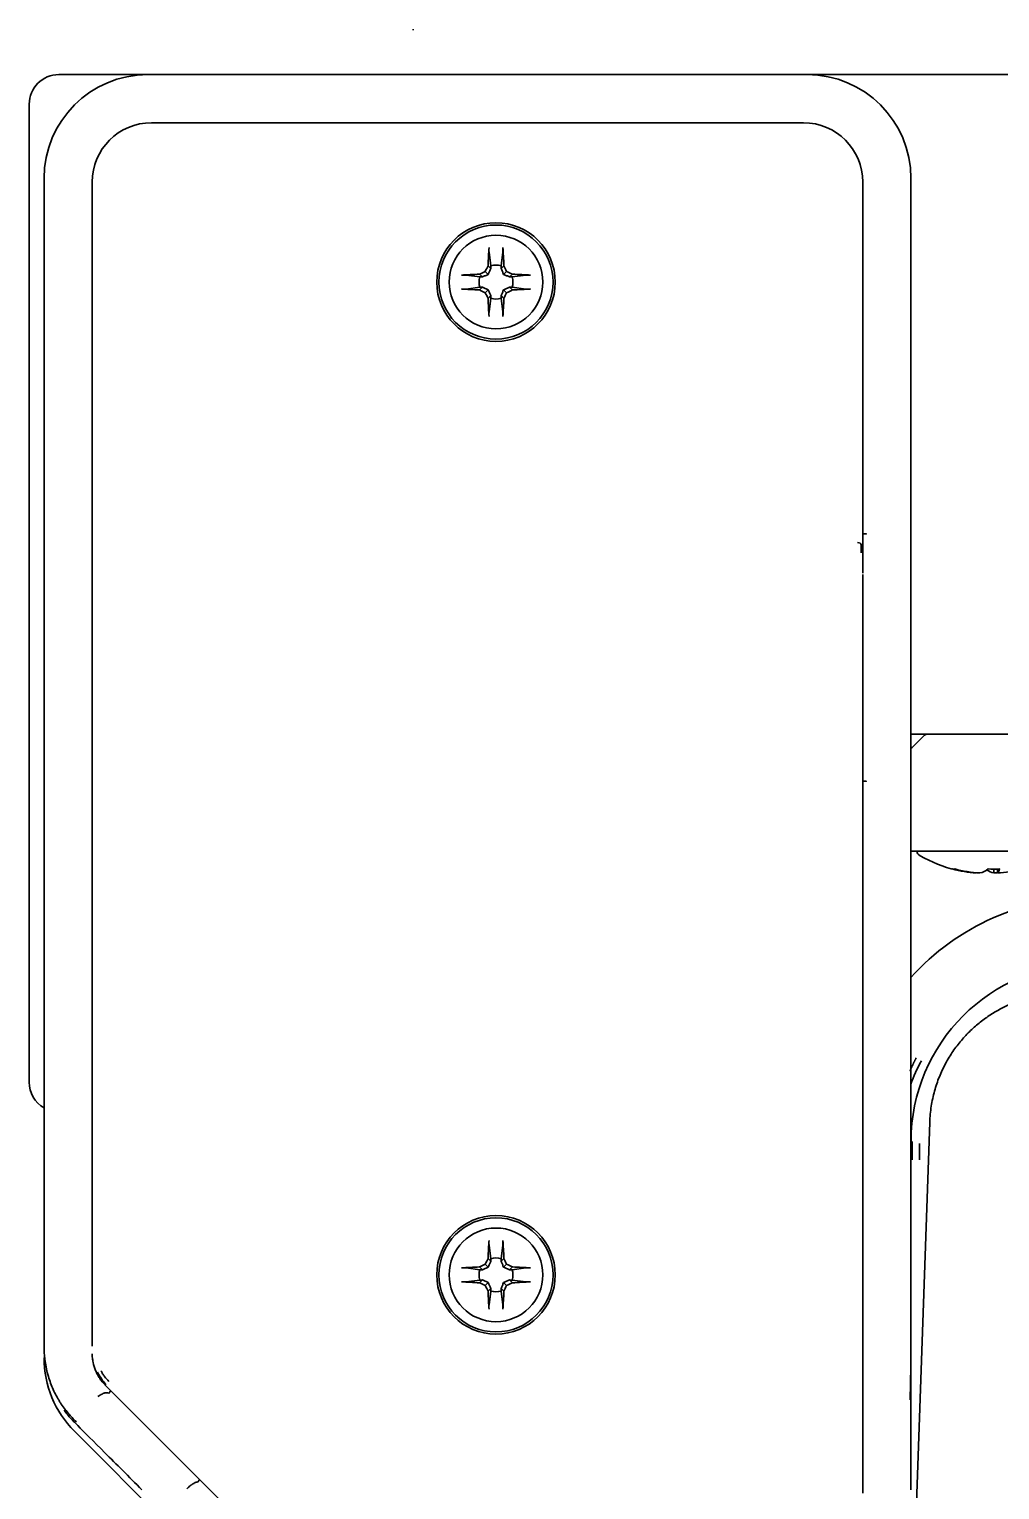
# Model space of a CAD drawing. Header units: inches. Extents: x 90 to 4162, y -443 to 3471.
# Drawn here: x 2251.9 to 2317.4, y 3305.8 to 3404.3 of the extents above; entities that cross this region are included whole.
import ezdxf

# ---------------------------------------------------------------- set-up
doc = ezdxf.new("R2010")
doc.units = ezdxf.units.IN
doc.layers.add('1', color=7, linetype='Continuous', true_color=0xffffff)
doc.layers.add('4', color=7, linetype='Continuous', true_color=0xffffff)

msp = doc.modelspace()

# ---------------------------------------------------------------- linework, layer by layer
at = {"layer": '1', "color": 7, "linetype": 'Continuous', "lineweight": 35}
for p, q in [((2277.802, 3404.276), (2277.802, 3404.34)), ((2253.891, 3401.276), (2259.89, 3401.276)), ((2304.392, 3401.276), (2259.89, 3401.276)), ((2304.392, 3401.276), (2433.063, 3401.276)), ((2251.891, 3333.276), (2251.891, 3399.276)), ((2260.14, 3398.026), (2260.142, 3398.026)), ((2260.142, 3398.025), (2260.142, 3398.026)), ((2260.142, 3398.025), (2304.14, 3398.025)), ((2304.14, 3398.026), (2304.14, 3398.025)), ((2304.14, 3398.026), (2304.142, 3398.026)), ((2252.891, 3394.277), (2252.891, 3371.732)), ((2256.141, 3369.548), (2256.141, 3394.027)), ((2308.139, 3394.025), (2308.139, 3369.841)), ((2308.139, 3394.025), (2308.141, 3394.025)), ((2308.141, 3394.027), (2308.141, 3394.025)), ((2311.391, 3371.732), (2311.391, 3394.277)), ((2283.041, 3388.367), (2282.923, 3389.289)), ((2283.741, 3388.367), (2283.859, 3389.289)), ((2282.873, 3387.795), (2282.67, 3387.997)), ((2283.044, 3388.192), (2282.856, 3388.38)), ((2283.738, 3388.192), (2283.926, 3388.38)), ((2283.909, 3387.795), (2284.112, 3387.997)), ((2282.301, 3387.626), (2281.379, 3387.744)), ((2282.301, 3386.926), (2281.379, 3386.808)), ((2282.475, 3387.623), (2282.287, 3387.811)), ((2282.475, 3386.93), (2282.287, 3386.741)), ((2284.307, 3387.623), (2284.495, 3387.811)), ((2284.307, 3386.93), (2284.495, 3386.741)), ((2284.481, 3387.626), (2285.403, 3387.744)), ((2284.481, 3386.926), (2285.403, 3386.808)), ((2282.873, 3386.758), (2282.67, 3386.556)), ((2283.044, 3386.361), (2282.856, 3386.172)), ((2283.041, 3386.186), (2282.923, 3385.264)), ((2283.738, 3386.361), (2283.926, 3386.172)), ((2283.741, 3386.186), (2283.859, 3385.264)), ((2283.909, 3386.758), (2284.112, 3386.556)), ((2308.265, 3370.277), (2308.265, 3370.277)), ((2308.265, 3370.277), (2308.386, 3370.276)), ((2256.141, 3315.471), (2256.141, 3369.548)), ((2308.14, 3369.548), (2308.139, 3369.548)), ((2252.891, 3368.518), (2252.891, 3354.622)), ((2311.391, 3354.622), (2311.391, 3368.518)), ((2308.14, 3367.621), (2308.14, 3367.707)), ((2308.14, 3352.682), (2308.14, 3367.547)), ((2311.392, 3356.776), (2312.599, 3356.776)), ((2311.537, 3355.923), (2312.245, 3356.63)), ((2448.477, 3356.776), (2312.598, 3356.776)), ((2308.377, 3353.592), (2308.142, 3353.593)), ((2252.891, 3351.408), (2252.891, 3316.163)), ((2311.391, 3316.163), (2311.391, 3351.408)), ((2308.14, 3350.68), (2308.139, 3350.68)), ((2308.139, 3315.471), (2308.139, 3350.68)), ((2359.422, 3348.861), (2311.392, 3348.861)), ((2315.805, 3347.419), (2315.805, 3347.401)), ((2316.979, 3347.657), (2316.979, 3347.401)), ((2317.227, 3347.661), (2317.227, 3347.401)), ((2283.041, 3321.367), (2282.923, 3322.289)), ((2283.741, 3321.367), (2283.859, 3322.289)), ((2282.475, 3320.623), (2282.287, 3320.811)), ((2282.873, 3320.795), (2282.67, 3320.997)), ((2283.044, 3321.192), (2282.856, 3321.38)), ((2283.738, 3321.192), (2283.926, 3321.38)), ((2283.909, 3320.795), (2284.112, 3320.997)), ((2284.307, 3320.623), (2284.495, 3320.811)), ((2282.301, 3320.626), (2281.379, 3320.744)), ((2282.301, 3319.926), (2281.379, 3319.808)), ((2282.475, 3319.93), (2282.287, 3319.741)), ((2284.307, 3319.93), (2284.495, 3319.741)), ((2284.481, 3320.626), (2285.403, 3320.744)), ((2284.481, 3319.926), (2285.403, 3319.808)), ((2282.873, 3319.758), (2282.67, 3319.556)), ((2283.044, 3319.361), (2282.856, 3319.172)), ((2283.041, 3319.186), (2282.923, 3318.264)), ((2283.738, 3319.361), (2283.926, 3319.172)), ((2283.741, 3319.186), (2283.859, 3318.264)), ((2283.909, 3319.758), (2284.112, 3319.556)), ((2252.891, 3316.163), (2252.891, 3315.38)), ((2308.139, 3315.471), (2308.14, 3315.471)), ((2308.139, 3305.543), (2308.139, 3314.129)), ((2265.012, 3304.852), (2257.023, 3312.841)), ((2257.409, 3312.453), (2257.237, 3312.279)), ((2311.391, 3310.101), (2311.391, 3311.833)), ((2254.959, 3310.308), (2255.166, 3310.101)), ((2254.941, 3309.726), (2262.219, 3302.448)), ((2263.24, 3306.283), (2263.41, 3306.454))]:
    msp.add_line(p, q, dxfattribs=at)
for centre, radius in [((2283.391, 3387.276), 4), ((2283.391, 3387.276), 3.85), ((2283.391, 3387.276), 3.16), ((2283.391, 3320.276), 4), ((2283.391, 3320.276), 3.85), ((2283.391, 3320.276), 3.16)]:
    msp.add_circle(centre, radius, dxfattribs=at)
for centre, radius, start, end in [((2253.891, 3399.276), 2, 90, 180), ((2283.391, 3387.276), 1.145, 72.20111, 107.79889), ((2283.391, 3387.276), 1.145, 162.20111, 197.79889), ((2283.391, 3387.276), 1.145, 342.20111, 17.79889), ((2283.391, 3387.276), 1.145, 252.20111, 287.79889), ((2312.598, 3356.276), 0.5, 90, 135), ((2311.184, 3356.276), 0.5, 294.46945, 315), ((2312.266, 3348.987), 0.5, 194.60231, 240.32065), ((2316.516, 3356.445), 9.083, 240.32065, 256.7388), ((2253.891, 3333.276), 2, 180, 239.99906), ((2283.391, 3320.276), 1.145, 72.20111, 107.79889), ((2283.391, 3320.276), 1.145, 162.20111, 197.79889), ((2283.391, 3320.276), 1.145, 342.20111, 17.79889), ((2283.391, 3320.276), 1.145, 252.20111, 287.79889), ((2259.891, 3314.676), 7, 180, 225)]:
    msp.add_arc(centre, radius, start, end, dxfattribs=at)
for centre, major_axis, ratio, start_param, end_param in [((2259.892, 3394.275), (4.951, -4.951), 0.999695, 2.356347, 3.926839), ((2304.39, 3394.275), (-4.951, -4.951), 0.999695, 2.356347, 3.926839), ((2260.142, 3394.026), (-2.829, 2.829), 0.999695, 5.497939, 7.068431), ((2304.14, 3394.026), (2.829, 2.829), 0.999695, 5.497939, 7.068431), ((2283.094, 3387.282), (0.065, 3.728), 0.072244, 0.900133, 1.272854), ((2283.688, 3387.282), (0.065, -3.728), 0.072244, 1.868738, 2.24146), ((2283.133, 3387.831), (3.344, 1.559), 0.094201, 1.665412, 1.782277), ((2282.837, 3387.535), (1.559, 3.344), 0.094201, 1.359315, 1.476181), ((2283.945, 3387.535), (1.559, -3.344), 0.094201, 1.665412, 1.782277), ((2283.65, 3387.831), (3.344, -1.559), 0.094201, 1.359315, 1.476181), ((2283.386, 3387.573), (3.728, 0.065), 0.072244, 1.868738, 2.24146), ((2283.396, 3387.573), (3.728, -0.065), 0.072244, 0.900133, 1.272854), ((2283.386, 3386.98), (-3.728, 0.065), 0.072244, 0.900133, 1.272854), ((2283.133, 3386.722), (-3.344, 1.559), 0.094201, 1.359315, 1.476181), ((2282.837, 3387.018), (-1.559, 3.344), 0.094201, 1.665412, 1.782277), ((2283.094, 3387.271), (-0.065, 3.728), 0.072244, 1.868738, 2.24146), ((2283.688, 3387.271), (-0.065, -3.728), 0.072244, 0.900133, 1.272854), ((2283.945, 3387.018), (-1.559, -3.344), 0.094201, 1.359315, 1.476181), ((2283.65, 3386.722), (-3.344, -1.559), 0.094201, 1.665412, 1.782277), ((2283.396, 3386.98), (-3.728, -0.065), 0.072244, 1.868738, 2.24146), ((2307.765, 3370.279), (0.5, -0.002), 0.003694, 0.00874, 0.785412), ((2307.786, 3369.548), (-0.25, 0.003), 0.565975, 3.162763, 4.719171), ((2303.14, 3352.535), (5, 0.004), 0.620203, 6.260935, 6.305435), ((2316.303, 3356.445), (0, -9.059), 0.947542, 6.033606, 6.225112), ((2314.266, 3356.445), (0, -8.787), 0.206731, 6.237649, 6.328721), ((2316.577, 3356.445), (0, 9.059), 0.995851, 2.892014, 3.083519), ((2315.885, 3356.445), (0, -9.059), 0.319632, 0.058074, 0.249579), ((2317.147, 3356.445), (0, 9.059), 0.319632, 2.921888, 3.083519), ((2316.992, 3356.445), (0, 8.787), 0.978398, 3.096057, 3.187129), ((2316.455, 3356.445), (0, -9.059), 0.995851, 0.058074, 0.085647), ((2317.179, 3356.445), (0, 9.059), 0.090997, 3.199666, 3.391172), ((2316.729, 3356.445), (0, 9.059), 0.947542, 3.199666, 3.391172), ((2283.094, 3320.282), (0.065, 3.728), 0.072244, 0.900133, 1.272854), ((2283.688, 3320.282), (0.065, -3.728), 0.072244, 1.868738, 2.24146), ((2283.386, 3320.573), (3.728, 0.065), 0.072244, 1.868738, 2.24146), ((2283.133, 3320.831), (3.344, 1.559), 0.094201, 1.665412, 1.782277), ((2282.837, 3320.535), (1.559, 3.344), 0.094201, 1.359315, 1.476181), ((2283.945, 3320.535), (1.559, -3.344), 0.094201, 1.665412, 1.782277), ((2283.65, 3320.831), (3.344, -1.559), 0.094201, 1.359315, 1.476181), ((2283.396, 3320.573), (3.728, -0.065), 0.072244, 0.900133, 1.272854), ((2283.386, 3319.98), (-3.728, 0.065), 0.072244, 0.900133, 1.272854), ((2283.133, 3319.722), (-3.344, 1.559), 0.094201, 1.359315, 1.476181), ((2282.837, 3320.018), (-1.559, 3.344), 0.094201, 1.665412, 1.782277), ((2283.094, 3320.271), (-0.065, 3.728), 0.072244, 1.868738, 2.24146), ((2283.688, 3320.271), (-0.065, -3.728), 0.072244, 0.900133, 1.272854), ((2283.945, 3320.018), (-1.559, -3.344), 0.094201, 1.359315, 1.476181), ((2283.65, 3319.722), (-3.344, -1.559), 0.094201, 1.665412, 1.782277), ((2283.396, 3319.98), (-3.728, -0.065), 0.072244, 1.868738, 2.24146)]:
    msp.add_ellipse(centre, major_axis=major_axis, ratio=ratio, start_param=start_param, end_param=end_param, dxfattribs=at)
for points, knots in [([(2282.923, 3389.289), (2282.922, 3389.296), (2282.921, 3389.304), (2282.92, 3389.319), (2282.92, 3389.324), (2282.92, 3389.335), (2282.919, 3389.347), (2282.919, 3389.359), (2282.918, 3389.372), (2282.918, 3389.379), (2282.918, 3389.4), (2282.918, 3389.415), (2282.918, 3389.437), (2282.918, 3389.445), (2282.918, 3389.46), (2282.918, 3389.475), (2282.919, 3389.49), (2282.919, 3389.505), (2282.919, 3389.513), (2282.92, 3389.535), (2282.921, 3389.55), (2282.922, 3389.577), (2282.923, 3389.59), (2282.924, 3389.602)], [0, 0, 0, 0, 0.125, 0.125, 0.1875, 0.1875, 0.25, 0.3125, 0.3125, 0.375, 0.375, 0.5, 0.5, 0.5625, 0.5625, 0.625, 0.6875, 0.6875, 0.75, 0.75, 0.875, 0.875, 1, 1, 1, 1]), ([(2283.858, 3389.602), (2283.859, 3389.59), (2283.86, 3389.577), (2283.861, 3389.55), (2283.862, 3389.535), (2283.863, 3389.506), (2283.863, 3389.491), (2283.864, 3389.468), (2283.864, 3389.46), (2283.864, 3389.445), (2283.864, 3389.43), (2283.864, 3389.415), (2283.864, 3389.4), (2283.864, 3389.393), (2283.864, 3389.372), (2283.863, 3389.359), (2283.863, 3389.341), (2283.863, 3389.335), (2283.862, 3389.324), (2283.861, 3389.313), (2283.861, 3389.304), (2283.86, 3389.296), (2283.859, 3389.292), (2283.859, 3389.289)], [0, 0, 0, 0, 0.125, 0.125, 0.25, 0.25, 0.375, 0.375, 0.4375, 0.4375, 0.5, 0.5625, 0.5625, 0.625, 0.625, 0.75, 0.75, 0.8125, 0.8125, 0.875, 0.9375, 0.9375, 1, 1, 1, 1]), ([(2283.044, 3388.192), (2283.017, 3388.127), (2282.989, 3388.062), (2282.932, 3387.929), (2282.903, 3387.863), (2282.873, 3387.795)], [0, 0, 0, 0, 0.5, 0.5, 1, 1, 1, 1]), ([(2283.909, 3387.795), (2283.879, 3387.863), (2283.85, 3387.929), (2283.793, 3388.062), (2283.765, 3388.127), (2283.738, 3388.192)], [0, 0, 0, 0, 0.5, 0.5, 1, 1, 1, 1]), ([(2281.065, 3387.744), (2281.077, 3387.744), (2281.09, 3387.745), (2281.118, 3387.747), (2281.132, 3387.747), (2281.162, 3387.748), (2281.177, 3387.749), (2281.2, 3387.749), (2281.208, 3387.749), (2281.223, 3387.75), (2281.238, 3387.75), (2281.252, 3387.75), (2281.267, 3387.75), (2281.274, 3387.749), (2281.295, 3387.749), (2281.308, 3387.749), (2281.327, 3387.748), (2281.332, 3387.748), (2281.344, 3387.747), (2281.354, 3387.747), (2281.363, 3387.746), (2281.371, 3387.745), (2281.375, 3387.745), (2281.379, 3387.744)], [0, 0, 0, 0, 0.125, 0.125, 0.25, 0.25, 0.375, 0.375, 0.4375, 0.4375, 0.5, 0.5625, 0.5625, 0.625, 0.625, 0.75, 0.75, 0.8125, 0.8125, 0.875, 0.9375, 0.9375, 1, 1, 1, 1]), ([(2282.873, 3387.795), (2282.805, 3387.764), (2282.738, 3387.735), (2282.606, 3387.678), (2282.54, 3387.651), (2282.475, 3387.623)], [0, 0, 0, 0, 0.5, 0.5, 1, 1, 1, 1]), ([(2282.475, 3386.93), (2282.54, 3386.902), (2282.606, 3386.874), (2282.738, 3386.817), (2282.805, 3386.788), (2282.873, 3386.758)], [0, 0, 0, 0, 0.5, 0.5, 1, 1, 1, 1]), ([(2284.307, 3387.623), (2284.242, 3387.651), (2284.176, 3387.678), (2284.044, 3387.735), (2283.977, 3387.764), (2283.909, 3387.795)], [0, 0, 0, 0, 0.5, 0.5, 1, 1, 1, 1]), ([(2283.909, 3386.758), (2283.977, 3386.788), (2284.044, 3386.817), (2284.176, 3386.874), (2284.242, 3386.902), (2284.307, 3386.93)], [0, 0, 0, 0, 0.5, 0.5, 1, 1, 1, 1]), ([(2285.403, 3387.744), (2285.41, 3387.745), (2285.419, 3387.746), (2285.433, 3387.747), (2285.438, 3387.747), (2285.45, 3387.748), (2285.461, 3387.748), (2285.474, 3387.749), (2285.487, 3387.749), (2285.494, 3387.749), (2285.515, 3387.75), (2285.529, 3387.75), (2285.552, 3387.75), (2285.559, 3387.75), (2285.575, 3387.749), (2285.59, 3387.749), (2285.605, 3387.749), (2285.62, 3387.748), (2285.628, 3387.748), (2285.65, 3387.747), (2285.664, 3387.747), (2285.691, 3387.745), (2285.705, 3387.744), (2285.717, 3387.744)], [0, 0, 0, 0, 0.125, 0.125, 0.1875, 0.1875, 0.25, 0.3125, 0.3125, 0.375, 0.375, 0.5, 0.5, 0.5625, 0.5625, 0.625, 0.6875, 0.6875, 0.75, 0.75, 0.875, 0.875, 1, 1, 1, 1]), ([(2281.379, 3386.808), (2281.372, 3386.808), (2281.364, 3386.807), (2281.349, 3386.806), (2281.344, 3386.805), (2281.332, 3386.805), (2281.321, 3386.804), (2281.308, 3386.804), (2281.295, 3386.804), (2281.288, 3386.804), (2281.267, 3386.803), (2281.253, 3386.803), (2281.23, 3386.803), (2281.223, 3386.803), (2281.208, 3386.803), (2281.192, 3386.804), (2281.177, 3386.804), (2281.162, 3386.804), (2281.155, 3386.805), (2281.132, 3386.805), (2281.118, 3386.806), (2281.091, 3386.807), (2281.077, 3386.808), (2281.065, 3386.809)], [0, 0, 0, 0, 0.125, 0.125, 0.1875, 0.1875, 0.25, 0.3125, 0.3125, 0.375, 0.375, 0.5, 0.5, 0.5625, 0.5625, 0.625, 0.6875, 0.6875, 0.75, 0.75, 0.875, 0.875, 1, 1, 1, 1]), ([(2282.873, 3386.758), (2282.903, 3386.69), (2282.932, 3386.623), (2282.989, 3386.491), (2283.017, 3386.426), (2283.044, 3386.361)], [0, 0, 0, 0, 0.5, 0.5, 1, 1, 1, 1]), ([(2283.738, 3386.361), (2283.765, 3386.426), (2283.793, 3386.491), (2283.85, 3386.623), (2283.879, 3386.69), (2283.909, 3386.758)], [0, 0, 0, 0, 0.5, 0.5, 1, 1, 1, 1]), ([(2285.717, 3386.809), (2285.705, 3386.808), (2285.692, 3386.807), (2285.664, 3386.806), (2285.65, 3386.805), (2285.62, 3386.804), (2285.605, 3386.804), (2285.582, 3386.804), (2285.574, 3386.803), (2285.559, 3386.803), (2285.544, 3386.803), (2285.53, 3386.803), (2285.515, 3386.803), (2285.508, 3386.803), (2285.487, 3386.804), (2285.474, 3386.804), (2285.455, 3386.805), (2285.45, 3386.805), (2285.438, 3386.805), (2285.428, 3386.806), (2285.419, 3386.807), (2285.411, 3386.808), (2285.407, 3386.808), (2285.403, 3386.808)], [0, 0, 0, 0, 0.125, 0.125, 0.25, 0.25, 0.375, 0.375, 0.4375, 0.4375, 0.5, 0.5625, 0.5625, 0.625, 0.625, 0.75, 0.75, 0.8125, 0.8125, 0.875, 0.9375, 0.9375, 1, 1, 1, 1]), ([(2282.924, 3384.951), (2282.923, 3384.963), (2282.922, 3384.976), (2282.921, 3385.003), (2282.92, 3385.018), (2282.919, 3385.047), (2282.919, 3385.062), (2282.918, 3385.085), (2282.918, 3385.093), (2282.918, 3385.108), (2282.918, 3385.123), (2282.918, 3385.138), (2282.918, 3385.152), (2282.918, 3385.16), (2282.918, 3385.181), (2282.919, 3385.194), (2282.919, 3385.212), (2282.92, 3385.218), (2282.92, 3385.229), (2282.921, 3385.239), (2282.921, 3385.248), (2282.922, 3385.257), (2282.923, 3385.261), (2282.923, 3385.264)], [0, 0, 0, 0, 0.125, 0.125, 0.25, 0.25, 0.375, 0.375, 0.4375, 0.4375, 0.5, 0.5625, 0.5625, 0.625, 0.625, 0.75, 0.75, 0.8125, 0.8125, 0.875, 0.9375, 0.9375, 1, 1, 1, 1]), ([(2283.859, 3385.264), (2283.86, 3385.257), (2283.861, 3385.249), (2283.862, 3385.234), (2283.862, 3385.229), (2283.863, 3385.218), (2283.863, 3385.206), (2283.863, 3385.194), (2283.864, 3385.18), (2283.864, 3385.174), (2283.864, 3385.153), (2283.864, 3385.138), (2283.864, 3385.116), (2283.864, 3385.108), (2283.864, 3385.093), (2283.864, 3385.078), (2283.863, 3385.063), (2283.863, 3385.047), (2283.863, 3385.04), (2283.862, 3385.018), (2283.861, 3385.003), (2283.86, 3384.976), (2283.859, 3384.963), (2283.858, 3384.951)], [0, 0, 0, 0, 0.125, 0.125, 0.1875, 0.1875, 0.25, 0.3125, 0.3125, 0.375, 0.375, 0.5, 0.5, 0.5625, 0.5625, 0.625, 0.6875, 0.6875, 0.75, 0.75, 0.875, 0.875, 1, 1, 1, 1]), ([(2252.898, 3368.518), (2252.898, 3368.526), (2252.898, 3368.533), (2252.898, 3368.548), (2252.898, 3368.571), (2252.898, 3368.624), (2252.899, 3368.73), (2252.899, 3368.946), (2252.899, 3369.261), (2252.9, 3369.521), (2252.9, 3369.718), (2252.9, 3369.785), (2252.9, 3369.918), (2252.9, 3369.986), (2252.899, 3370.189), (2252.899, 3370.325), (2252.899, 3370.532), (2252.899, 3370.601), (2252.899, 3370.74), (2252.899, 3370.81), (2252.898, 3371.021), (2252.898, 3371.162), (2252.898, 3371.375), (2252.898, 3371.482), (2252.897, 3371.607), (2252.897, 3371.669), (2252.897, 3371.696), (2252.897, 3371.714), (2252.897, 3371.723), (2252.897, 3371.732)], [0, 0, 0, 0, 0.007812, 0.007812, 0.015625, 0.03125, 0.0625, 0.125, 0.25, 0.375, 0.375, 0.4375, 0.4375, 0.5, 0.5, 0.625, 0.625, 0.6875, 0.6875, 0.75, 0.75, 0.875, 0.875, 0.9375, 0.96875, 0.984375, 0.992188, 0.992188, 1, 1, 1, 1]), ([(2311.385, 3371.732), (2311.385, 3371.723), (2311.385, 3371.714), (2311.385, 3371.696), (2311.385, 3371.67), (2311.385, 3371.607), (2311.384, 3371.482), (2311.384, 3371.233), (2311.383, 3370.882), (2311.383, 3370.604), (2311.383, 3370.398), (2311.383, 3370.329), (2311.383, 3370.193), (2311.383, 3370.125), (2311.382, 3369.922), (2311.382, 3369.788), (2311.382, 3369.59), (2311.382, 3369.524), (2311.383, 3369.394), (2311.383, 3369.329), (2311.383, 3369.136), (2311.383, 3369.01), (2311.383, 3368.823), (2311.383, 3368.731), (2311.384, 3368.624), (2311.384, 3368.571), (2311.384, 3368.548), (2311.384, 3368.533), (2311.384, 3368.526), (2311.384, 3368.518)], [0, 0, 0, 0, 0.007812, 0.007812, 0.015625, 0.03125, 0.0625, 0.125, 0.25, 0.375, 0.375, 0.4375, 0.4375, 0.5, 0.5, 0.625, 0.625, 0.6875, 0.6875, 0.75, 0.75, 0.875, 0.875, 0.9375, 0.96875, 0.984375, 0.992187, 0.992187, 1, 1, 1, 1]), ([(2308.036, 3369.548), (2308.035, 3369.452), (2308.034, 3369.358), (2308.031, 3369.173), (2308.03, 3369.082), (2308.029, 3368.993)], [0, 0, 0, 0, 0.5, 0.5, 1, 1, 1, 1]), ([(2308.139, 3368.015), (2308.138, 3368.211), (2308.138, 3368.409), (2308.138, 3368.809), (2308.139, 3369.011), (2308.139, 3369.214)], [0, 0, 0, 0, 0.5, 0.5, 1, 1, 1, 1]), ([(2308.139, 3369.214), (2308.139, 3369.27), (2308.139, 3369.325), (2308.139, 3369.409), (2308.139, 3369.451), (2308.139, 3369.5), (2308.139, 3369.52), (2308.139, 3369.534), (2308.139, 3369.541), (2308.139, 3369.548)], [0, 0, 0, 0, 0.5, 0.5, 0.75, 0.875, 0.9375, 0.9375, 1, 1, 1, 1]), ([(2308.139, 3352.18), (2308.139, 3352.199), (2308.139, 3352.217), (2308.139, 3352.254), (2308.139, 3352.273), (2308.139, 3352.3), (2308.139, 3352.309), (2308.139, 3352.327), (2308.139, 3352.337), (2308.139, 3352.364), (2308.139, 3352.4), (2308.139, 3352.435), (2308.139, 3352.47), (2308.139, 3352.488), (2308.139, 3352.523), (2308.139, 3352.54), (2308.139, 3352.566), (2308.139, 3352.574), (2308.139, 3352.591), (2308.139, 3352.6), (2308.138, 3352.608)], [0, 0, 0, 0, 0.125, 0.125, 0.25, 0.25, 0.3125, 0.3125, 0.375, 0.375, 0.5, 0.625, 0.625, 0.75, 0.75, 0.875, 0.875, 0.9375, 0.9375, 1, 1, 1, 1]), ([(2308.139, 3352.47), (2308.139, 3352.439), (2308.139, 3352.408), (2308.139, 3352.343), (2308.139, 3352.311), (2308.139, 3352.244), (2308.139, 3352.21), (2308.139, 3352.142), (2308.139, 3352.107), (2308.139, 3352.054), (2308.139, 3352.037), (2308.139, 3352.001), (2308.139, 3351.983), (2308.139, 3351.929), (2308.139, 3351.893), (2308.139, 3351.82), (2308.139, 3351.783), (2308.139, 3351.708), (2308.139, 3351.67), (2308.139, 3351.593), (2308.139, 3351.555), (2308.139, 3351.478), (2308.139, 3351.439), (2308.139, 3351.361), (2308.139, 3351.322), (2308.139, 3351.243), (2308.139, 3351.203), (2308.139, 3351.124), (2308.139, 3351.083), (2308.139, 3351.003), (2308.139, 3350.963), (2308.139, 3350.882), (2308.139, 3350.842), (2308.139, 3350.781), (2308.139, 3350.761), (2308.139, 3350.721), (2308.139, 3350.7), (2308.139, 3350.68)], [0, 0, 0, 0, 0.0625, 0.0625, 0.125, 0.125, 0.1875, 0.1875, 0.25, 0.25, 0.28125, 0.28125, 0.3125, 0.3125, 0.375, 0.375, 0.4375, 0.4375, 0.5, 0.5, 0.5625, 0.5625, 0.625, 0.625, 0.6875, 0.6875, 0.75, 0.75, 0.8125, 0.8125, 0.875, 0.875, 0.9375, 0.9375, 0.96875, 0.96875, 1, 1, 1, 1]), ([(2308.139, 3350.68), (2308.139, 3350.696), (2308.139, 3350.713), (2308.139, 3350.745), (2308.139, 3350.794), (2308.139, 3350.843), (2308.139, 3350.94), (2308.139, 3351.005), (2308.139, 3351.102), (2308.139, 3351.134), (2308.139, 3351.199), (2308.139, 3351.231), (2308.139, 3351.327), (2308.139, 3351.39), (2308.139, 3351.516), (2308.139, 3351.578), (2308.139, 3351.702), (2308.139, 3351.764), (2308.139, 3351.886), (2308.139, 3351.946), (2308.139, 3352.02), (2308.139, 3352.034), (2308.139, 3352.056), (2308.139, 3352.064), (2308.139, 3352.078), (2308.139, 3352.086), (2308.139, 3352.108), (2308.139, 3352.122), (2308.139, 3352.151), (2308.139, 3352.166), (2308.139, 3352.18)], [0, 0, 0, 0, 0.03125, 0.03125, 0.0625, 0.125, 0.125, 0.25, 0.25, 0.3125, 0.3125, 0.375, 0.375, 0.5, 0.5, 0.625, 0.625, 0.75, 0.75, 0.875, 0.875, 0.90625, 0.90625, 0.921875, 0.921875, 0.9375, 0.9375, 0.96875, 0.96875, 1, 1, 1, 1]), ([(2282.923, 3322.289), (2282.922, 3322.296), (2282.921, 3322.304), (2282.92, 3322.319), (2282.92, 3322.324), (2282.92, 3322.335), (2282.919, 3322.347), (2282.919, 3322.359), (2282.918, 3322.372), (2282.918, 3322.379), (2282.918, 3322.4), (2282.918, 3322.415), (2282.918, 3322.437), (2282.918, 3322.445), (2282.918, 3322.46), (2282.918, 3322.475), (2282.919, 3322.49), (2282.919, 3322.505), (2282.919, 3322.513), (2282.92, 3322.535), (2282.921, 3322.55), (2282.922, 3322.577), (2282.923, 3322.59), (2282.924, 3322.602)], [0, 0, 0, 0, 0.125, 0.125, 0.1875, 0.1875, 0.25, 0.3125, 0.3125, 0.375, 0.375, 0.5, 0.5, 0.5625, 0.5625, 0.625, 0.6875, 0.6875, 0.75, 0.75, 0.875, 0.875, 1, 1, 1, 1]), ([(2283.858, 3322.602), (2283.859, 3322.59), (2283.86, 3322.577), (2283.861, 3322.55), (2283.862, 3322.535), (2283.863, 3322.506), (2283.863, 3322.491), (2283.864, 3322.468), (2283.864, 3322.46), (2283.864, 3322.445), (2283.864, 3322.43), (2283.864, 3322.415), (2283.864, 3322.4), (2283.864, 3322.393), (2283.864, 3322.372), (2283.863, 3322.359), (2283.863, 3322.341), (2283.863, 3322.335), (2283.862, 3322.324), (2283.861, 3322.313), (2283.861, 3322.304), (2283.86, 3322.296), (2283.859, 3322.292), (2283.859, 3322.289)], [0, 0, 0, 0, 0.125, 0.125, 0.25, 0.25, 0.375, 0.375, 0.4375, 0.4375, 0.5, 0.5625, 0.5625, 0.625, 0.625, 0.75, 0.75, 0.8125, 0.8125, 0.875, 0.9375, 0.9375, 1, 1, 1, 1]), ([(2283.044, 3321.192), (2283.017, 3321.127), (2282.989, 3321.062), (2282.932, 3320.929), (2282.903, 3320.863), (2282.873, 3320.795)], [0, 0, 0, 0, 0.5, 0.5, 1, 1, 1, 1]), ([(2283.909, 3320.795), (2283.879, 3320.863), (2283.85, 3320.929), (2283.793, 3321.062), (2283.765, 3321.127), (2283.738, 3321.192)], [0, 0, 0, 0, 0.5, 0.5, 1, 1, 1, 1]), ([(2281.065, 3320.744), (2281.077, 3320.744), (2281.09, 3320.745), (2281.118, 3320.747), (2281.132, 3320.747), (2281.162, 3320.748), (2281.177, 3320.749), (2281.2, 3320.749), (2281.208, 3320.749), (2281.223, 3320.75), (2281.238, 3320.75), (2281.252, 3320.75), (2281.267, 3320.75), (2281.274, 3320.749), (2281.295, 3320.749), (2281.308, 3320.749), (2281.327, 3320.748), (2281.332, 3320.748), (2281.344, 3320.747), (2281.354, 3320.747), (2281.363, 3320.746), (2281.371, 3320.745), (2281.375, 3320.745), (2281.379, 3320.744)], [0, 0, 0, 0, 0.125, 0.125, 0.25, 0.25, 0.375, 0.375, 0.4375, 0.4375, 0.5, 0.5625, 0.5625, 0.625, 0.625, 0.75, 0.75, 0.8125, 0.8125, 0.875, 0.9375, 0.9375, 1, 1, 1, 1]), ([(2282.873, 3320.795), (2282.805, 3320.764), (2282.738, 3320.735), (2282.606, 3320.678), (2282.54, 3320.651), (2282.475, 3320.623)], [0, 0, 0, 0, 0.5, 0.5, 1, 1, 1, 1]), ([(2282.475, 3319.93), (2282.54, 3319.902), (2282.606, 3319.874), (2282.738, 3319.817), (2282.805, 3319.788), (2282.873, 3319.758)], [0, 0, 0, 0, 0.5, 0.5, 1, 1, 1, 1]), ([(2284.307, 3320.623), (2284.242, 3320.651), (2284.176, 3320.678), (2284.044, 3320.735), (2283.977, 3320.764), (2283.909, 3320.795)], [0, 0, 0, 0, 0.5, 0.5, 1, 1, 1, 1]), ([(2283.909, 3319.758), (2283.977, 3319.788), (2284.044, 3319.817), (2284.176, 3319.874), (2284.242, 3319.902), (2284.307, 3319.93)], [0, 0, 0, 0, 0.5, 0.5, 1, 1, 1, 1]), ([(2285.403, 3320.744), (2285.41, 3320.745), (2285.419, 3320.746), (2285.433, 3320.747), (2285.438, 3320.747), (2285.45, 3320.748), (2285.461, 3320.748), (2285.474, 3320.749), (2285.487, 3320.749), (2285.494, 3320.749), (2285.515, 3320.75), (2285.529, 3320.75), (2285.552, 3320.75), (2285.559, 3320.75), (2285.575, 3320.749), (2285.59, 3320.749), (2285.605, 3320.749), (2285.62, 3320.748), (2285.628, 3320.748), (2285.65, 3320.747), (2285.664, 3320.747), (2285.691, 3320.745), (2285.705, 3320.744), (2285.717, 3320.744)], [0, 0, 0, 0, 0.125, 0.125, 0.1875, 0.1875, 0.25, 0.3125, 0.3125, 0.375, 0.375, 0.5, 0.5, 0.5625, 0.5625, 0.625, 0.6875, 0.6875, 0.75, 0.75, 0.875, 0.875, 1, 1, 1, 1]), ([(2281.379, 3319.808), (2281.372, 3319.808), (2281.364, 3319.807), (2281.349, 3319.806), (2281.344, 3319.805), (2281.332, 3319.805), (2281.321, 3319.804), (2281.308, 3319.804), (2281.295, 3319.804), (2281.288, 3319.804), (2281.267, 3319.803), (2281.253, 3319.803), (2281.23, 3319.803), (2281.223, 3319.803), (2281.208, 3319.803), (2281.192, 3319.804), (2281.177, 3319.804), (2281.162, 3319.804), (2281.155, 3319.805), (2281.132, 3319.805), (2281.118, 3319.806), (2281.091, 3319.807), (2281.077, 3319.808), (2281.065, 3319.809)], [0, 0, 0, 0, 0.125, 0.125, 0.1875, 0.1875, 0.25, 0.3125, 0.3125, 0.375, 0.375, 0.5, 0.5, 0.5625, 0.5625, 0.625, 0.6875, 0.6875, 0.75, 0.75, 0.875, 0.875, 1, 1, 1, 1]), ([(2282.873, 3319.758), (2282.903, 3319.69), (2282.932, 3319.623), (2282.989, 3319.491), (2283.017, 3319.426), (2283.044, 3319.361)], [0, 0, 0, 0, 0.5, 0.5, 1, 1, 1, 1]), ([(2283.738, 3319.361), (2283.765, 3319.426), (2283.793, 3319.491), (2283.85, 3319.623), (2283.879, 3319.69), (2283.909, 3319.758)], [0, 0, 0, 0, 0.5, 0.5, 1, 1, 1, 1]), ([(2285.717, 3319.809), (2285.705, 3319.808), (2285.692, 3319.807), (2285.664, 3319.806), (2285.65, 3319.805), (2285.62, 3319.804), (2285.605, 3319.804), (2285.582, 3319.804), (2285.574, 3319.803), (2285.559, 3319.803), (2285.544, 3319.803), (2285.53, 3319.803), (2285.515, 3319.803), (2285.508, 3319.803), (2285.487, 3319.804), (2285.474, 3319.804), (2285.455, 3319.805), (2285.45, 3319.805), (2285.438, 3319.805), (2285.428, 3319.806), (2285.419, 3319.807), (2285.411, 3319.808), (2285.407, 3319.808), (2285.403, 3319.808)], [0, 0, 0, 0, 0.125, 0.125, 0.25, 0.25, 0.375, 0.375, 0.4375, 0.4375, 0.5, 0.5625, 0.5625, 0.625, 0.625, 0.75, 0.75, 0.8125, 0.8125, 0.875, 0.9375, 0.9375, 1, 1, 1, 1]), ([(2282.924, 3317.951), (2282.923, 3317.963), (2282.922, 3317.976), (2282.921, 3318.003), (2282.92, 3318.018), (2282.919, 3318.047), (2282.919, 3318.062), (2282.918, 3318.085), (2282.918, 3318.093), (2282.918, 3318.108), (2282.918, 3318.123), (2282.918, 3318.138), (2282.918, 3318.152), (2282.918, 3318.16), (2282.918, 3318.181), (2282.919, 3318.194), (2282.919, 3318.212), (2282.92, 3318.218), (2282.92, 3318.229), (2282.921, 3318.239), (2282.921, 3318.248), (2282.922, 3318.257), (2282.923, 3318.261), (2282.923, 3318.264)], [0, 0, 0, 0, 0.125, 0.125, 0.25, 0.25, 0.375, 0.375, 0.4375, 0.4375, 0.5, 0.5625, 0.5625, 0.625, 0.625, 0.75, 0.75, 0.8125, 0.8125, 0.875, 0.9375, 0.9375, 1, 1, 1, 1]), ([(2283.859, 3318.264), (2283.86, 3318.257), (2283.861, 3318.249), (2283.862, 3318.234), (2283.862, 3318.229), (2283.863, 3318.218), (2283.863, 3318.206), (2283.863, 3318.194), (2283.864, 3318.18), (2283.864, 3318.174), (2283.864, 3318.153), (2283.864, 3318.138), (2283.864, 3318.116), (2283.864, 3318.108), (2283.864, 3318.093), (2283.864, 3318.078), (2283.863, 3318.063), (2283.863, 3318.047), (2283.863, 3318.04), (2283.862, 3318.018), (2283.861, 3318.003), (2283.86, 3317.976), (2283.859, 3317.963), (2283.858, 3317.951)], [0, 0, 0, 0, 0.125, 0.125, 0.1875, 0.1875, 0.25, 0.3125, 0.3125, 0.375, 0.375, 0.5, 0.5, 0.5625, 0.5625, 0.625, 0.6875, 0.6875, 0.75, 0.75, 0.875, 0.875, 1, 1, 1, 1]), ([(2311.391, 3311.833), (2311.391, 3312.271), (2311.391, 3312.903), (2311.391, 3314.423), (2311.391, 3315.286), (2311.391, 3316.163)], [0, 0, 0, 0, 0.5, 0.5, 1, 1, 1, 1]), ([(2252.892, 3315.177), (2252.892, 3315.191), (2252.892, 3315.206), (2252.892, 3315.229), (2252.892, 3315.237), (2252.892, 3315.253), (2252.892, 3315.261), (2252.891, 3315.287), (2252.891, 3315.304), (2252.891, 3315.332), (2252.891, 3315.341), (2252.891, 3315.36), (2252.891, 3315.37), (2252.891, 3315.38)], [0, 0, 0, 0, 0.25, 0.25, 0.375, 0.375, 0.5, 0.5, 0.75, 0.75, 0.875, 0.875, 1, 1, 1, 1]), ([(2253.222, 3313.293), (2253.169, 3313.462), (2253.075, 3313.803), (2253.007, 3314.15), (2252.967, 3314.411), (2252.955, 3314.499), (2252.934, 3314.674), (2252.925, 3314.763), (2252.904, 3315.028), (2252.897, 3315.205), (2252.897, 3315.382)], [0, 0, 0, 0, 0.25, 0.5, 0.5, 0.625, 0.625, 0.75, 0.75, 1, 1, 1, 1]), ([(2256.141, 3314.952), (2256.141, 3314.903), (2256.143, 3314.855), (2256.148, 3314.757), (2256.152, 3314.709), (2256.166, 3314.564), (2256.181, 3314.467), (2256.239, 3314.182), (2256.296, 3313.994), (2256.39, 3313.767), (2256.41, 3313.722), (2256.453, 3313.633), (2256.475, 3313.589), (2256.544, 3313.459), (2256.595, 3313.376), (2256.703, 3313.215), (2256.761, 3313.137), (2256.883, 3312.987), (2256.948, 3312.915), (2257.017, 3312.847)], [0, 0, 0, 0, 0.0625, 0.0625, 0.125, 0.125, 0.25, 0.25, 0.5, 0.5, 0.5625, 0.5625, 0.625, 0.625, 0.75, 0.75, 0.875, 0.875, 1, 1, 1, 1]), ([(2308.139, 3314.213), (2308.139, 3314.262), (2308.139, 3314.311), (2308.139, 3314.411), (2308.139, 3314.461), (2308.139, 3314.564), (2308.139, 3314.615), (2308.139, 3314.719), (2308.139, 3314.772), (2308.139, 3314.878), (2308.139, 3314.931), (2308.139, 3315.038), (2308.139, 3315.092), (2308.139, 3315.2), (2308.139, 3315.254), (2308.139, 3315.362), (2308.139, 3315.416), (2308.139, 3315.471)], [0, 0, 0, 0, 0.125, 0.125, 0.25, 0.25, 0.375, 0.375, 0.5, 0.5, 0.625, 0.625, 0.75, 0.75, 0.875, 0.875, 1, 1, 1, 1]), ([(2308.139, 3315.128), (2308.139, 3315.127), (2308.139, 3315.126), (2308.139, 3315.068), (2308.139, 3315.011), (2308.139, 3314.897), (2308.139, 3314.84), (2308.139, 3314.728), (2308.139, 3314.672), (2308.139, 3314.56), (2308.139, 3314.505), (2308.139, 3314.396), (2308.139, 3314.342), (2308.139, 3314.261), (2308.139, 3314.235), (2308.139, 3314.182), (2308.139, 3314.155), (2308.139, 3314.129)], [0, 0, 0, 0, 0.002224, 0.002224, 0.16852, 0.16852, 0.334816, 0.334816, 0.501112, 0.501112, 0.667408, 0.667408, 0.833704, 0.833704, 0.916852, 0.916852, 1, 1, 1, 1]), ([(2255.072, 3310.356), (2254.974, 3310.448), (2254.879, 3310.543), (2254.691, 3310.742), (2254.599, 3310.845), (2254.419, 3311.059), (2254.331, 3311.17), (2254.161, 3311.4), (2254.078, 3311.52), (2253.958, 3311.706), (2253.919, 3311.769), (2253.861, 3311.866), (2253.841, 3311.898), (2253.804, 3311.963), (2253.785, 3311.996), (2253.693, 3312.161), (2253.624, 3312.296), (2253.494, 3312.571), (2253.434, 3312.711), (2253.321, 3312.997), (2253.269, 3313.144), (2253.222, 3313.293)], [0, 0, 0, 0, 0.125, 0.125, 0.25, 0.25, 0.375, 0.375, 0.5, 0.5, 0.5625, 0.5625, 0.59375, 0.59375, 0.625, 0.625, 0.75, 0.75, 0.875, 0.875, 1, 1, 1, 1]), ([(2257.09, 3312.869), (2256.97, 3312.99), (2256.862, 3313.12), (2256.668, 3313.396), (2256.582, 3313.542), (2256.509, 3313.698)], [0, 0, 0, 0, 0.5, 0.5, 1, 1, 1, 1]), ([(2256.735, 3313.805), (2256.769, 3313.737), (2256.806, 3313.671), (2256.885, 3313.544), (2256.927, 3313.482), (2257.06, 3313.304), (2257.159, 3313.193), (2257.268, 3313.089)], [0, 0, 0, 0, 0.25, 0.25, 0.5, 0.5, 1, 1, 1, 1]), ([(2311.373, 3313.511), (2311.372, 3313.365), (2311.37, 3313.22), (2311.367, 3313.039), (2311.366, 3313.003), (2311.365, 3312.931), (2311.363, 3312.824), (2311.361, 3312.718), (2311.356, 3312.508), (2311.353, 3312.37), (2311.347, 3312.167), (2311.344, 3312.066), (2311.341, 3311.966), (2311.339, 3311.9), (2311.337, 3311.867), (2311.336, 3311.835)], [0, 0, 0, 0, 0.25, 0.25, 0.3125, 0.3125, 0.375, 0.5, 0.5, 0.75, 0.75, 0.875, 0.9375, 0.9375, 1, 1, 1, 1]), ([(2256.532, 3312.057), (2256.551, 3312.072), (2256.569, 3312.086), (2256.593, 3312.102), (2256.598, 3312.106), (2256.607, 3312.113), (2256.622, 3312.122), (2256.636, 3312.132), (2256.664, 3312.151), (2256.683, 3312.163), (2256.72, 3312.186), (2256.738, 3312.196), (2256.793, 3312.227), (2256.828, 3312.244), (2256.879, 3312.267), (2256.896, 3312.274), (2256.929, 3312.287), (2256.945, 3312.293), (2256.991, 3312.307), (2257.021, 3312.314), (2257.062, 3312.321), (2257.075, 3312.322), (2257.101, 3312.323), (2257.113, 3312.323), (2257.149, 3312.321), (2257.191, 3312.312), (2257.223, 3312.292), (2257.236, 3312.28)], [0, 0, 0, 0, 0.0625, 0.0625, 0.078125, 0.078125, 0.09375, 0.125, 0.125, 0.1875, 0.1875, 0.25, 0.25, 0.375, 0.375, 0.4375, 0.4375, 0.5, 0.5, 0.625, 0.625, 0.6875, 0.6875, 0.75, 0.75, 0.875, 1, 1, 1, 1]), ([(2254.248, 3311.134), (2254.325, 3311.029), (2254.405, 3310.927), (2254.626, 3310.658), (2254.772, 3310.497), (2254.923, 3310.344)], [0, 0, 0, 0, 0.368986, 0.368986, 1, 1, 1, 1]), ([(2255.166, 3310.101), (2255.604, 3309.664), (2256.238, 3309.03), (2257.755, 3307.512), (2258.621, 3306.647), (2259.497, 3305.771)], [0, 0, 0, 0, 0.5, 0.5, 1, 1, 1, 1]), ([(2311.391, 3305.771), (2311.391, 3306.647), (2311.391, 3307.511), (2311.391, 3309.031), (2311.391, 3309.662), (2311.391, 3310.101)], [0, 0, 0, 0, 0.5, 0.5, 1, 1, 1, 1]), ([(2262.535, 3305.844), (2262.556, 3305.863), (2262.576, 3305.881), (2262.602, 3305.904), (2262.607, 3305.909), (2262.617, 3305.918), (2262.632, 3305.931), (2262.648, 3305.945), (2262.698, 3305.989), (2262.738, 3306.022), (2262.787, 3306.06), (2262.796, 3306.068), (2262.815, 3306.083), (2262.825, 3306.09), (2262.853, 3306.111), (2262.871, 3306.125), (2262.924, 3306.163), (2262.958, 3306.186), (2262.998, 3306.211), (2263.006, 3306.216), (2263.022, 3306.225), (2263.029, 3306.229), (2263.051, 3306.242), (2263.065, 3306.249), (2263.105, 3306.269), (2263.129, 3306.279), (2263.162, 3306.289), (2263.171, 3306.291), (2263.19, 3306.294), (2263.198, 3306.295), (2263.22, 3306.294), (2263.232, 3306.291), (2263.24, 3306.283)], [0, 0, 0, 0, 0.0625, 0.0625, 0.078125, 0.078125, 0.09375, 0.125, 0.125, 0.25, 0.25, 0.28125, 0.28125, 0.3125, 0.3125, 0.375, 0.375, 0.5, 0.5, 0.53125, 0.53125, 0.5625, 0.5625, 0.625, 0.625, 0.75, 0.75, 0.8125, 0.8125, 0.875, 0.875, 1, 1, 1, 1])]:
    msp.add_open_spline(points, degree=3, knots=knots, dxfattribs=at)
for points, degree in [([(2283.041, 3388.367), (2283.042, 3388.308), (2283.043, 3388.25), (2283.044, 3388.192)], 3), ([(2283.738, 3388.192), (2283.739, 3388.25), (2283.74, 3388.308), (2283.741, 3388.367)], 3), ([(2282.475, 3387.623), (2282.417, 3387.624), (2282.359, 3387.625), (2282.301, 3387.626)], 3), ([(2282.301, 3386.926), (2282.359, 3386.928), (2282.417, 3386.929), (2282.475, 3386.93)], 3), ([(2284.481, 3387.626), (2284.423, 3387.625), (2284.365, 3387.624), (2284.307, 3387.623)], 3), ([(2284.307, 3386.93), (2284.365, 3386.929), (2284.423, 3386.928), (2284.481, 3386.926)], 3), ([(2283.044, 3386.361), (2283.043, 3386.302), (2283.042, 3386.244), (2283.041, 3386.186)], 3), ([(2283.741, 3386.186), (2283.74, 3386.244), (2283.739, 3386.302), (2283.738, 3386.361)], 3), ([(2252.891, 3371.732), (2252.891, 3370.564), (2252.891, 3369.414), (2252.891, 3368.518)], 3), ([(2311.391, 3368.518), (2311.391, 3369.413), (2311.391, 3370.564), (2311.391, 3371.732)], 3), ([(2308.386, 3370.277), (2308.386, 3370.277), (2308.386, 3370.276)], 2), ([(2308.14, 3369.548), (2308.14, 3369.646), (2308.14, 3369.743), (2308.139, 3369.841)], 3), ([(2308.14, 3367.707), (2308.14, 3367.809), (2308.139, 3367.912), (2308.139, 3368.015)], 3), ([(2252.891, 3354.622), (2252.891, 3353.727), (2252.891, 3352.577), (2252.891, 3351.408)], 3), ([(2311.391, 3351.408), (2311.391, 3352.576), (2311.391, 3353.727), (2311.391, 3354.622)], 3), ([(2308.377, 3353.592), (2308.377, 3353.592), (2308.377, 3353.593)], 2), ([(2308.14, 3352.537), (2308.14, 3352.727)], 1), ([(2283.041, 3321.367), (2283.042, 3321.308), (2283.043, 3321.25), (2283.044, 3321.192)], 3), ([(2283.738, 3321.192), (2283.739, 3321.25), (2283.74, 3321.308), (2283.741, 3321.367)], 3), ([(2282.475, 3320.623), (2282.417, 3320.624), (2282.359, 3320.625), (2282.301, 3320.626)], 3), ([(2282.301, 3319.926), (2282.359, 3319.928), (2282.417, 3319.929), (2282.475, 3319.93)], 3), ([(2284.481, 3320.626), (2284.423, 3320.625), (2284.365, 3320.624), (2284.307, 3320.623)], 3), ([(2284.307, 3319.93), (2284.365, 3319.929), (2284.423, 3319.928), (2284.481, 3319.926)], 3), ([(2283.044, 3319.361), (2283.043, 3319.302), (2283.042, 3319.244), (2283.041, 3319.186)], 3), ([(2283.741, 3319.186), (2283.74, 3319.244), (2283.739, 3319.302), (2283.738, 3319.361)], 3), ([(2252.891, 3316.163), (2252.891, 3315.9), (2252.891, 3315.638), (2252.891, 3315.38)], 3), ([(2308.14, 3314.085), (2308.14, 3314.204)], 1), ([(2257.023, 3312.841), (2257.021, 3312.843), (2257.019, 3312.845), (2257.017, 3312.847)], 3), ([(2257.237, 3312.279), (2257.237, 3312.279), (2257.237, 3312.279), (2257.236, 3312.28)], 3), ([(2254.959, 3310.308), (2254.948, 3310.319), (2254.936, 3310.331), (2254.923, 3310.344)], 3), ([(2263.24, 3306.283), (2263.24, 3306.283)], 1)]:
    msp.add_open_spline(points, degree=degree, dxfattribs=at)
at = {"layer": '4', "color": 7, "linetype": 'Continuous', "lineweight": 35}
msp.add_line((2311.641, 3301.276), (2312.665, 3330.59), dxfattribs=at)
for centre, radius, end in [((2323.641, 3329.276), 16.509, 137.90275), ((2323.391, 3329.276), 11.991, 180)]:
    msp.add_arc(centre, radius, 90, end, dxfattribs=at)
for centre, major_axis, ratio, start_param, end_param in [((2325.602, 3334.829), (14.073, 7.603), 0.593937, 2.412522, 2.552971), ((2311.548, 3328.03), (0, -4.5), 0.017452, 4.431794, 4.712313), ((2312.048, 3328.03), (0.005, -4), 0.018495, 4.431763, 4.712282)]:
    msp.add_ellipse(centre, major_axis=major_axis, ratio=ratio, start_param=start_param, end_param=end_param, dxfattribs=at)
for points, knots in [([(2312.665, 3330.59), (2312.677, 3330.952), (2312.712, 3331.309), (2312.82, 3332.006), (2312.894, 3332.347), (2313.077, 3333.009), (2313.187, 3333.331), (2313.437, 3333.951), (2313.577, 3334.25), (2313.885, 3334.822), (2314.052, 3335.096), (2314.409, 3335.618), (2314.598, 3335.865), (2314.995, 3336.333), (2315.202, 3336.553), (2315.63, 3336.965), (2315.851, 3337.157), (2316.303, 3337.515), (2316.534, 3337.679), (2317.001, 3337.982), (2317.239, 3338.121), (2317.716, 3338.371), (2317.956, 3338.483), (2318.436, 3338.683), (2318.676, 3338.771), (2319.154, 3338.924), (2319.392, 3338.989), (2319.863, 3339.099), (2320.096, 3339.143), (2320.555, 3339.211), (2320.782, 3339.236), (2321.227, 3339.269), (2321.445, 3339.276), (2321.659, 3339.276)], [0, 0, 0, 0, 0.0625, 0.0625, 0.125, 0.125, 0.1875, 0.1875, 0.25, 0.25, 0.3125, 0.3125, 0.375, 0.375, 0.4375, 0.4375, 0.5, 0.5, 0.5625, 0.5625, 0.625, 0.625, 0.6875, 0.6875, 0.75, 0.75, 0.8125, 0.8125, 0.875, 0.875, 0.9375, 0.9375, 1, 1, 1, 1]), ([(2311.328, 3334.02), (2311.335, 3334.037), (2311.35, 3334.071), (2311.372, 3334.123), (2311.395, 3334.176), (2311.418, 3334.228), (2311.441, 3334.281), (2311.465, 3334.333), (2311.489, 3334.386), (2311.513, 3334.439), (2311.538, 3334.491), (2311.563, 3334.544), (2311.588, 3334.597), (2311.614, 3334.65), (2311.639, 3334.703), (2311.666, 3334.756), (2311.692, 3334.809), (2311.719, 3334.862), (2311.737, 3334.897), (2311.746, 3334.915)], [0, 0, 0, 0, 0.055833, 0.113513, 0.171368, 0.229399, 0.287607, 0.345991, 0.404552, 0.463291, 0.522207, 0.581302, 0.640576, 0.70003, 0.759663, 0.819476, 0.879469, 0.939644, 1, 1, 1, 1])]:
    msp.add_open_spline(points, degree=3, knots=knots, dxfattribs=at)

doc.saveas('drawing.dxf')
